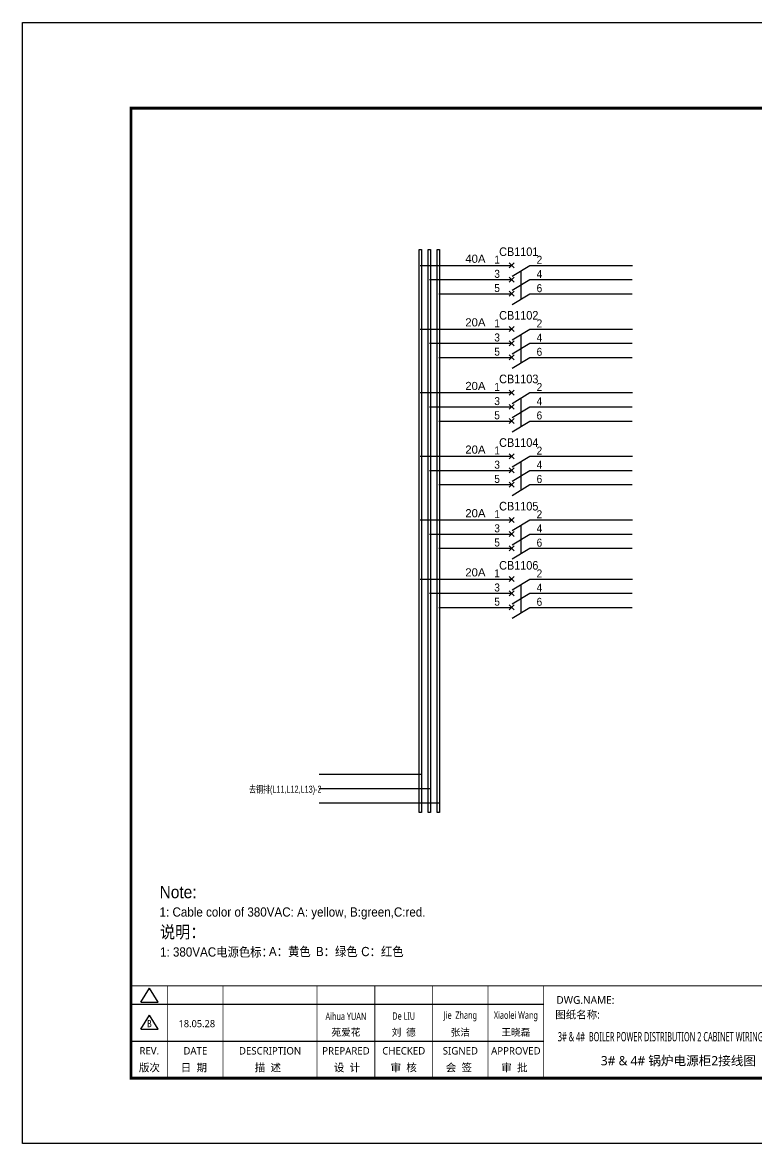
# Model space of a CAD drawing. Extents: x 81437 to 204847, y -54769 to -29444.
# Drawn here: x 101085 to 103469, y -46041 to -42398 of the extents above; entities that cross this region are included whole.
import ezdxf
from ezdxf.enums import TextEntityAlignment as Align
from ezdxf.lldxf.tags import DXFTag

# ---------------------------------------------------------------- set-up
doc = ezdxf.new("R2010")
doc.units = 0
doc.header["$LTSCALE"] = 100
doc.header["$MEASUREMENT"] = 0
for name, color, linetype in [('t', 1, 'Continuous'), ('标准图框及表格', 7, 'Continuous'), ('空气开关', 7, 'Continuous')]:
    doc.layers.add(name, color=color, linetype=linetype)
doc.styles.add('HZ', font='arial.ttf', dxfattribs={"width": 0.7})
doc.styles.get("Standard").update_dxf_attribs({"font": ''})
doc.styles.add('微软雅黑', font='')
doc.styles.get('Standard').set_extended_font_data('SimSun')
doc.styles.get('微软雅黑').set_extended_font_data('Microsoft YaHei')
tags = doc.linetypes.add('CENTER', pattern=[2, 1.25, -0.25, 0.25, -0.25]).pattern_tags.tags
tags[10:11] = [DXFTag(74, 4), DXFTag(75, 0), DXFTag(340, '0'), DXFTag(46, 1.0), DXFTag(50, 0.0), DXFTag(44, 0.0), DXFTag(45, 0.0)]
tags[8:9] = [DXFTag(74, 4), DXFTag(75, 0), DXFTag(340, '0'), DXFTag(46, 1.0), DXFTag(50, 0.0), DXFTag(44, 0.0), DXFTag(45, 0.0)]
tags[6:7] = [DXFTag(74, 4), DXFTag(75, 0), DXFTag(340, '0'), DXFTag(46, 1.0), DXFTag(50, 0.0), DXFTag(44, 0.0), DXFTag(45, 0.0)]
tags[4:5] = [DXFTag(74, 4), DXFTag(75, 0), DXFTag(340, '0'), DXFTag(46, 1.0), DXFTag(50, 0.0), DXFTag(44, 0.0), DXFTag(45, 0.0)]
pattern_1 = [(45, (-6.162819773475348, -58.86246267448996), (-0.736262898216564, 0.7362628982165641), [])]

# ---------------------------------------------------------------- blocks, each defined once
blk = doc.blocks.new('供电端子')
at = {"style": 'HZ', "width": 0.7}
blk.add_attdef('供电端子', (0, 0), '', height=17, dxfattribs=at)
blk = doc.blocks.new('图框')
at = {"layer": '标准图框及表格'}
h = blk.add_hatch(dxfattribs=at)
h.set_pattern_fill('ANSI31', color=5, scale=8.329863809039892, style=0)
h.set_pattern_definition(pattern_1)
edge = h.paths.add_edge_path()
edge.add_arc((2393.094436262916, -3057.016314091056), 55.18534773488954, 238.1092081981581, 291.6531626184834)
edge.add_line((2413.457117633552, -3108.307481089123), (2382.362679957259, -3129.105284474292))
edge.add_arc((2232.744557938924, -3137.191253253037), 135.3602868968974, 346.3915348661821, 374.2500326978034)
edge.add_line((2364.304773850054, -3169.039594784347), (2391.343418124445, -3146.7148906974))
edge.add_line((2385.17637942767, -3139.143911424919), (2389.981166822123, -3139.761302572286))
edge.add_spline(control_points=[(2391.307199095063, -3146.750097628447), (2392.196661605914, -3145.885543305817), (2393.808172678844, -3144.319160410171), (2393.706362376579, -3140.114756849009), (2391.263680388605, -3139.875266105763), (2389.959101290711, -3139.747359722689)], knot_values=[0, 0, 0, 0, 6.844331067525468, 12.40042740766005, 18.76924275352248, 18.76924275352248, 18.76924275352248, 18.76924275352248], weights=[1, 1, 1, 1, 1, 1], degree=3, periodic=0)
edge.add_spline(control_points=[(2382.352543285211, -3129.127895979397), (2381.626555155563, -3129.73152025812), (2380.315378592357, -3130.821700626719), (2379.381276507607, -3132.24510027398), (2378.964379386169, -3132.880374753903)], knot_values=[0, 0, 0, 0, 5.253673658024614, 9.488438564008057, 9.488438564008057, 9.488438564008057, 9.488438564008057], weights=[1, 1, 1, 1, 1], degree=3, periodic=0)
edge.add_spline(control_points=[(2380.109845815059, -3131.144179531064), (2379.558651433159, -3131.767985770505), (2378.469607692277, -3133.249177120419), (2378.75000888206, -3136.59141356358), (2381.696031569307, -3138.758015293683), (2384.022624161043, -3139.007997601494), (2385.15175362843, -3139.129317677358)], knot_values=[10.66597461496156, 10.66597461496156, 10.66597461496156, 10.66597461496156, 18.97770399508879, 28.89455822145742, 41.119553648298, 52.64692538081317, 52.64692538081317, 52.64692538081317, 52.64692538081317], weights=[1, 1, 1, 1, 1, 1, 1], degree=3, periodic=0)
h = blk.add_hatch(dxfattribs=at)
h.set_pattern_fill('ANSI31', color=3, scale=8.329863809039892, style=0)
h.set_pattern_definition(pattern_1)
edge = h.paths.add_edge_path()
edge.add_line((2396.306912351669, -3134.638821765021), (2401.543221691929, -3135.303048767099))
edge.add_spline(control_points=[(2394.881673431148, -3127.632408877759), (2393.992210920092, -3128.496963200258), (2392.380699847337, -3130.063346096064), (2392.482510149457, -3134.26774965708), (2394.925192137576, -3134.507240400384), (2396.229771235499, -3134.635146783385)], knot_values=[0, 0, 0, 0, 6.844331067526932, 12.40042740766158, 18.76924275352342, 18.76924275352342, 18.76924275352342, 18.76924275352342], weights=[1, 1, 1, 1, 1, 1], degree=3, periodic=0)
edge.add_line((2421.884098676157, -3105.342911721815), (2394.845454401773, -3127.667615808762))
edge.add_spline(control_points=[(2406.462349776273, -3142.781070641064), (2406.85282482484, -3142.285248106444), (2407.700959278394, -3140.915136680455), (2407.438863643569, -3137.791092942495), (2404.4928409567, -3135.624491212552), (2402.166248364556, -3135.374508904741), (2401.037118897577, -3135.253188828716)], knot_values=[12.65408913243743, 12.65408913243743, 12.65408913243743, 12.65408913243743, 18.97770399508879, 28.89455822145742, 41.119553648298, 52.64692538081317, 52.64692538081317, 52.64692538081317, 52.64692538081317], weights=[1, 1, 1, 1, 1, 1, 1], degree=3, periodic=0)
edge.add_line((2405.463463917236, -3143.838156073773), (2406.618423075823, -3142.594514654259))
edge.add_line((2403.858524028219, -3145.261600863971), (2405.463463917236, -3143.838156073904))
edge.add_line((2372.73175489228, -3166.075025417009), (2403.826192568573, -3145.277222031841))
edge.add_arc((2393.094436262916, -3217.366192415033), 55.18534773488965, 58.10920819815809, 111.6531626184834)
edge.add_arc((2553.444314586908, -3137.191253253037), 135.360286896897, 166.3915348661823, 194.2500326978024)
at = {"color": 7}
for p, q in [((2209.47921527367, -2910.443887418679), (2209.47921527367, -3210.443887418679)), ((3109.47921527367, -2910.443887418679), (3109.47921527367, -3210.443887418679)), ((-6.162819773475348, -2970.443887418679), (1333.995352829523, -2970.443887418679)), ((-6.162819773475348, -3090.443887418679), (1333.995352829523, -3090.443887418679)), ((2209.47921527367, -3060.443887418679), (3109.47921527367, -3060.443887418679)), ((3109.47921527367, -3060.443887418679), (4109.47921527367, -3060.443887418679)), ((3785.62275226965, -3060.443887418679), (3785.62275226965, -3210.443887418679)), ((4109.47921527367, -3135.443887418679), (3109.47921527367, -3135.443887418679))]:
    blk.add_line(p, q, dxfattribs=at)
at = {"color": 7, "const_width": 3}
blk.add_lwpolyline([(4109.47921527367, -2910.443887418679), (-6.162819773475348, -2910.443887418679)], dxfattribs=at)
at = {"layer": 't', "color": 7}
for p, q in [((25.78656344305637, -2963.855076038152), (53.73638948711596, -2917.984787991318)), ((81.68621553114644, -2963.855076038152), (53.73638948711596, -2917.984787991318)), ((25.78656344305637, -2963.855076038152), (81.68621553114644, -2963.855076038152)), ((25.78656344305637, -3051.839702165522), (53.73638948711596, -3005.969414118631)), ((81.68621553114644, -3051.839702165522), (53.73638948711596, -3005.969414118631)), ((25.78656344305637, -3051.839702165522), (81.68621553114644, -3051.839702165522))]:
    blk.add_line(p, q, dxfattribs=at)
at = {"layer": 't', "color": 7, "const_width": 9.61519705431492}
blk.add_lwpolyline([(4109.47921527367, -3210.443887418679), (4109.47921527367, -58.86246267448996), (-6.162819773475348, -58.86246267448996), (-6.162819773475348, -3210.443887418679)], close=True, dxfattribs=at)
at = {"layer": 't', "color": 7, "const_width": 2.40379926357873}
for points in [[(112.6024995874977, -2911.645787050457), (112.6024995874977, -3210.443887418679)], [(292.8874443558816, -2911.645787050457), (292.8874443558816, -3210.443887418679)], [(598.2254953145239, -2911.645787050457), (598.2254953145239, -3215.27550872017)], [(785.8254793036103, -2911.645787050457), (785.8254793036103, -3215.27550872017)], [(973.4254632926677, -2911.645787050457), (973.4254632926677, -3215.27550872017)], [(1153.71040806111, -2911.645787050457), (1153.71040806111, -3215.27550872017)], [(1333.995352829523, -2911.645787050457), (1333.995352829523, -3215.27550872017)]]:
    blk.add_lwpolyline(points, dxfattribs=at)
at = {"color": 7, "linetype": 'CENTER', "style": '微软雅黑'}
for s, height, p in [('项目名称：', 24, (3118.237888517288, -3036.94681899895)), ('图纸编号：', 24, (3119.058468482224, -3125.527001057468)), ('杭州和利时自动化有限公司', 27, (2536.38633266712, -3179.976961063531)), ('文档号：', 24, (3117.869572934458, -3197.591179766443))]:
    blk.add_text(s, height=height, dxfattribs=at).set_placement(p)
at = {"color": 7, "style": '微软雅黑', "flags": 8}
for tag, p, height in [('DWG.NAME:', (1375.473639447489, -2969.2419877869), 25), ('DWG.NO.:', (3122.023352488108, -3089.264933317976), 24), ('图纸编号', (3309.199899152482, -3111.267140832559), 24), ('FILENO.:', (3122.509725826509, -3164.966587124836), 24), ('文档号', (3311.563545755656, -3182.994948628203), 24)]:
    blk.add_attdef(tag, p, '', height=height, dxfattribs=at)
at = {"color": 7, "style": '微软雅黑', "width": 0.8, "flags": 8}
for tag, p, height in [('PROJECTNAME:', (3119.317365890063, -2971.670387076527), 24), ('PROJECT_NAME', (3324.743137664682, -2969.191656158461), 25)]:
    blk.add_attdef(tag, p, '', height=height, dxfattribs=at)
at = {"color": 7, "flags": 8}
blk.add_attdef('A', text='', height=23, dxfattribs=at).set_placement((53.73638948711596, -3033.744016823508), align=Align.MIDDLE)
at = {"color": 7, "style": '微软雅黑', "flags": 8}
for tag, height, p in [('设计时间', 23, (207.7030023673433, -3033.744016823508)), ('刘仁', 23, (692.0254873090671, -3061.050838701933)), ('王姝芬', 23, (879.6254712981536, -3061.050838701933)), ('侯方', 23, (1063.567935676903, -3061.050838701933)), ('李丹丹', 23, (1243.852880445316, -3061.050838701933)), ('PAGEXOFX', 24, (3947.55098377166, -3097.943887418679)), ('REV.', 24, (53.21983990701119, -3121.911417548025)), ('DATE', 24, (202.7449719716897, -3121.911417548025)), ('DESCRIPTION', 24, (445.5564698352027, -3121.911417548025)), ('PREPARED', 24, (692.0254873090671, -3121.911417548025)), ('CHECKED', 24, (879.625471298139, -3121.911417548025)), ('SIGNED', 24, (1063.567935676889, -3121.911417548025)), ('APPROVED', 24, (1243.852880445316, -3121.911417548025)), ('图纸名称', 30, (1771.737284051596, -3153.557526718527)), ('第几页共几页', 24, (3947.55098377166, -3172.943887418679))]:
    blk.add_attdef(tag, text='', height=height, dxfattribs=at).set_placement(p, align=Align.MIDDLE)
for tag, height, width, p in [('RENLIU', 24, 0.7, (692.0254873090671, -3009.243060483925)), ('SHUFENWANG', 24, 0.7, (879.6254712981536, -3009.243060483925)), ('FANGHOU', 24, 0.7, (1063.567935676903, -3009.243060483925)), ('DANDANLI', 24, 0.7, (1243.852880445316, -3009.243060483925)), ('#10STATIONONTROLCABINETCOVER', 30, 0.6, (1771.737284051596, -3076.044837234568)), ('HANGZHOUHOLLYSYSAUTOMATIONCO.,LTD.', 24, 0.7, (2763.919484516009, -3104.577265918681))]:
    blk.add_attdef(tag, text='', height=height, dxfattribs=dict(at, width=width)).set_placement(p, align=Align.MIDDLE)
for tag, p in [('图纸名称:', (1371.649552043295, -3024.785799731683)), ('项目名称', (3272.897224152879, -3045.626842364768))]:
    blk.add_attdef(tag, text='', height=25, dxfattribs=at).set_placement(p, align=Align.BOTTOM_LEFT)
at = {"layer": 't', "color": 7, "style": '微软雅黑'}
for s, p in [('版次', (53.73638948711596, -3176.462903945333)), ('日  期', (198.0371495971121, -3176.462903945333)), ('描  述', (438.3267756979694, -3176.462903945333)), ('设  计', (695.3342144116759, -3176.462903945333)), ('审  核', (879.4319590690502, -3176.462903945333)), ('会  签', (1058.860113302311, -3176.462903945333)), ('审  批', (1239.145058070724, -3176.462903945333))]:
    blk.add_text(s, height=25, dxfattribs=at).set_placement(p, align=Align.MIDDLE_CENTER)
at = {"layer": '标准图框及表格', "color": 5, "style": 'HZ'}
for s, p in [('pgqh', (2367.722055843864, -3118.539690870716)), ('hollilas', (2367.889081852576, -3144.830947292762))]:
    blk.add_text(s, height=5.205656721233694, dxfattribs=at).set_placement(p)
at = {"layer": '标准图框及表格', "color": 3, "style": 'HZ'}
for s, height, p in [('auto', 8.676094535389492, (2394.744307490306, -3133.062499086471)), ('hollysys', 4.338047267694746, (2396.375285240625, -3158.593924068552))]:
    blk.add_text(s, height=height, dxfattribs=at).set_placement(p)

msp = doc.modelspace()

# ---------------------------------------------------------------- linework, layer by layer
at = {"color": 2}
for p, q in [((102377.3797309309, -43187.76342369073), (102674.0443445601, -43187.76342369073)), ((102732.5980758713, -43187.76342369073), (103066.2935380175, -43187.76342369073)), ((102377.3797309309, -43394.44755225478), (102674.0443445601, -43394.44755225478)), ((102732.5980758713, -43394.44755225478), (103066.2935380175, -43394.44755225478)), ((102377.3797309309, -43601.13168081883), (102674.0443445601, -43601.13168081883)), ((102732.5980758713, -43601.13168081883), (103066.2935380175, -43601.13168081883)), ((102377.3797309309, -43807.81580938289), (102674.0443445601, -43807.81580938289)), ((102732.5980758713, -43807.81580938289), (103066.2935380175, -43807.81580938289)), ((102377.3797309309, -44014.49993794694), (102674.0443445601, -44014.49993794694)), ((102732.5980758713, -44014.49993794694), (103066.2935380175, -44014.49993794694)), ((102377.364221795, -44206.71866868505), (102674.0288354242, -44206.71866868505)), ((102732.5825667354, -44206.71866868505), (103066.2780288816, -44206.71866868505)), ((102048.5920275704, -44841.23645220316), (102382.2874897166, -44841.23645220316))]:
    msp.add_line(p, q, dxfattribs=at)
at = {"color": 6}
for p, q in [((102682.1362234074, -43195.85530253806), (102665.9524657128, -43179.67154484339)), ((102665.9524657128, -43195.85530253806), (102682.1362234074, -43179.67154484339)), ((102676.1264009351, -43222.55140986836), (102732.5980758713, -43187.76342369073)), ((102665.9524657128, -43241.96693796956), (102682.1362234074, -43225.78318027489)), ((102682.1362234074, -43241.96693796956), (102665.9524657128, -43225.78318027489)), ((102676.1264009351, -43268.66304529986), (102732.5980758713, -43233.87505912223)), ((102665.9524657128, -43288.07857340106), (102682.1362234074, -43271.89481570639)), ((102682.1362234074, -43288.07857340106), (102665.9524657128, -43271.89481570639)), ((102676.1264009351, -43314.77468073136), (102732.5980758713, -43279.98669455373)), ((102682.1362234074, -43402.53943110212), (102665.9524657128, -43386.35567340744)), ((102665.9524657128, -43402.53943110212), (102682.1362234074, -43386.35567340744)), ((102676.1264009351, -43429.23553843241), (102732.5980758713, -43394.44755225478)), ((102665.9524657128, -43448.65106653362), (102682.1362234074, -43432.46730883895)), ((102682.1362234074, -43448.65106653362), (102665.9524657128, -43432.46730883895)), ((102676.1264009351, -43475.34717386391), (102732.5980758713, -43440.55918768628)), ((102665.9524657128, -43494.76270196512), (102682.1362234074, -43478.57894427045)), ((102682.1362234074, -43494.76270196512), (102665.9524657128, -43478.57894427045)), ((102676.1264009351, -43521.45880929541), (102732.5980758713, -43486.67082311778)), ((102682.1362234074, -43609.22355966617), (102665.9524657128, -43593.0398019715)), ((102665.9524657128, -43609.22355966617), (102682.1362234074, -43593.0398019715)), ((102676.1264009351, -43635.91966699647), (102732.5980758713, -43601.13168081883)), ((102665.9524657128, -43655.33519509767), (102682.1362234074, -43639.151437403)), ((102682.1362234074, -43655.33519509767), (102665.9524657128, -43639.151437403)), ((102676.1264009351, -43682.03130242797), (102732.5980758713, -43647.24331625034)), ((102665.9524657128, -43701.44683052917), (102682.1362234074, -43685.2630728345)), ((102682.1362234074, -43701.44683052917), (102665.9524657128, -43685.2630728345)), ((102676.1264009351, -43728.14293785947), (102732.5980758713, -43693.35495168184)), ((102682.1362234074, -43815.90768823023), (102665.9524657128, -43799.72393053555)), ((102665.9524657128, -43815.90768823023), (102682.1362234074, -43799.72393053555)), ((102676.1264009351, -43842.60379556052), (102732.5980758713, -43807.81580938289)), ((102665.9524657128, -43862.01932366173), (102682.1362234074, -43845.83556596706)), ((102682.1362234074, -43862.01932366173), (102665.9524657128, -43845.83556596706)), ((102676.1264009351, -43888.71543099202), (102732.5980758713, -43853.92744481439)), ((102665.9524657128, -43908.13095909323), (102682.1362234074, -43891.94720139856)), ((102682.1362234074, -43908.13095909323), (102665.9524657128, -43891.94720139856)), ((102676.1264009351, -43934.82706642352), (102732.5980758713, -43900.03908024589)), ((102682.1362234074, -44022.59181679428), (102665.9524657128, -44006.40805909961)), ((102665.9524657128, -44022.59181679428), (102682.1362234074, -44006.40805909961)), ((102676.1264009351, -44049.28792412458), (102732.5980758713, -44014.49993794694)), ((102665.9524657128, -44068.70345222578), (102682.1362234074, -44052.51969453111)), ((102682.1362234074, -44068.70345222578), (102665.9524657128, -44052.51969453111)), ((102676.1264009351, -44095.39955955608), (102732.5980758713, -44060.61157337845)), ((102665.9524657128, -44114.81508765728), (102682.1362234074, -44098.63132996261)), ((102682.1362234074, -44114.81508765728), (102665.9524657128, -44098.63132996261)), ((102676.1264009351, -44141.51119498758), (102732.5980758713, -44106.72320880995)), ((102682.1207142716, -44214.81054753239), (102665.9369565769, -44198.62678983772)), ((102665.9369565769, -44214.81054753239), (102682.1207142716, -44198.62678983772)), ((102676.1108917993, -44241.50665486269), (102732.5825667354, -44206.71866868505)), ((102665.9369565769, -44260.92218296389), (102682.1207142716, -44244.73842526922)), ((102682.1207142716, -44260.92218296389), (102665.9369565769, -44244.73842526922)), ((102676.1108917993, -44287.61829029419), (102732.5825667354, -44252.83030411656)), ((102665.9369565769, -44307.03381839539), (102682.1207142716, -44290.85006070072)), ((102682.1207142716, -44307.03381839539), (102665.9369565769, -44290.85006070072)), ((102676.1108917993, -44333.72992572569), (102732.5825667354, -44298.94193954806))]:
    msp.add_line(p, q, dxfattribs=at)
at = {"color": 3}
for p, q in [((102407.0797309309, -43233.87505912223), (102674.0443445601, -43233.87505912223)), ((102732.5980758713, -43233.87505912223), (103065.7038883523, -43233.87505912223)), ((102407.0797309309, -43440.55918768628), (102674.0443445601, -43440.55918768628)), ((102732.5980758713, -43440.55918768628), (103065.7038883523, -43440.55918768628)), ((102407.0797309309, -43647.24331625034), (102674.0443445601, -43647.24331625034)), ((102732.5980758713, -43647.24331625034), (103065.7038883523, -43647.24331625034)), ((102407.0797309309, -43853.92744481439), (102674.0443445601, -43853.92744481439)), ((102732.5980758713, -43853.92744481439), (103065.7038883523, -43853.92744481439)), ((102407.0797309309, -44060.61157337845), (102674.0443445601, -44060.61157337845)), ((102732.5980758713, -44060.61157337845), (103065.7038883523, -44060.61157337845)), ((102407.064221795, -44252.83030411656), (102674.0288354242, -44252.83030411656)), ((102732.5825667354, -44252.83030411656), (103065.6883792165, -44252.83030411656)), ((102048.5920275704, -44887.34808763467), (102411.1636512285, -44887.34808763467))]:
    msp.add_line(p, q, dxfattribs=at)
at = {"color": 1}
for p, q in [((102437.0606100426, -43279.98669455373), (102674.0443445601, -43279.98669455373)), ((102732.5980758713, -43279.98669455373), (103065.7038883523, -43279.98669455373)), ((102437.0606100426, -43486.67082311778), (102674.0443445601, -43486.67082311778)), ((102732.5980758713, -43486.67082311778), (103065.7038883523, -43486.67082311778)), ((102437.0606100426, -43693.35495168184), (102674.0443445601, -43693.35495168184)), ((102732.5980758713, -43693.35495168184), (103065.7038883523, -43693.35495168184)), ((102437.0606100426, -43900.03908024589), (102674.0443445601, -43900.03908024589)), ((102732.5980758713, -43900.03908024589), (103065.7038883523, -43900.03908024589)), ((102437.0606100426, -44106.72320880995), (102674.0443445601, -44106.72320880995)), ((102732.5980758713, -44106.72320880995), (103065.7038883523, -44106.72320880995)), ((102437.0451009067, -44298.94193954806), (102674.0288354242, -44298.94193954806)), ((102732.5825667354, -44298.94193954806), (103065.6883792165, -44298.94193954806)), ((102048.5920275704, -44933.45972306617), (102439.6670172545, -44933.45972306617))]:
    msp.add_line(p, q, dxfattribs=at)
for points in [[(101085.055714344, -42398.3335562112), (105853.7939549253, -42398.3335562112), (105853.7939549253, -46040.89171581331), (101085.055714344, -46040.89171581331)], [(102439.6670172545, -43136.06342369074), (102439.6670172545, -44964.89140112481), (102431.8297309308, -44964.89140112481), (102431.8297309308, -43136.06342369074)]]:
    msp.add_lwpolyline(points, close=True, dxfattribs=at)
at = {"color": 2}
msp.add_lwpolyline([(102381.3670172546, -43136.06342369074), (102381.3670172546, -44964.89140112481), (102373.5297309309, -44964.89140112481), (102373.5297309309, -43136.06342369074)], close=True, dxfattribs=at)
at = {"color": 3}
msp.add_lwpolyline([(102410.5170172545, -43136.06342369074), (102410.5170172545, -44964.89140112481), (102402.6797309309, -44964.89140112481), (102402.6797309309, -43136.06342369074)], close=True, dxfattribs=at)
at = {"layer": '空气开关', "color": 6}
for p, q in [((102704.3622384032, -43251.26905221103), (102704.3622384032, -43205.15741677956)), ((102704.3622384032, -43297.38068764253), (102704.3622384032, -43251.26905221106)), ((102704.3622384032, -43457.95318077508), (102704.3622384032, -43411.84154534361)), ((102704.3622384032, -43504.06481620658), (102704.3622384032, -43457.95318077511)), ((102704.3622384032, -43664.63730933914), (102704.3622384032, -43618.52567390766)), ((102704.3622384032, -43710.74894477064), (102704.3622384032, -43664.63730933917)), ((102704.3622384032, -43871.32143790319), (102704.3622384032, -43825.20980247172)), ((102704.3622384032, -43917.43307333469), (102704.3622384032, -43871.32143790322)), ((102704.3622384032, -44078.00556646725), (102704.3622384032, -44031.89393103577)), ((102704.3622384032, -44124.11720189875), (102704.3622384032, -44078.00556646728)), ((102704.3467292673, -44270.22429720536), (102704.3467292673, -44224.11266177388)), ((102704.3467292673, -44316.33593263686), (102704.3467292673, -44270.22429720539))]:
    msp.add_line(p, q, dxfattribs=at)

# ---------------------------------------------------------------- block references
at = {"color": 1}
ref = msp.add_blockref('图框', (101443.8055718835, -42617.58369194617), dxfattribs=at)
ref.add_attrib('PROJECTNAME:', 'PROJECT NAME:', (104563.1229377735, -45589.2540790227), dxfattribs={"color": 7, "height": 24, "style": '微软雅黑', "width": 0.8000000000000002})
ref.add_attrib('FILENO.:', 'FILE No.:', (104566.31529771, -45782.55027907101), dxfattribs={"color": 7, "height": 24, "style": '微软雅黑'})
ref.add_attrib('DWG.NO.:', 'DWG.NO.:', (104565.8289243716, -45706.84862526415), dxfattribs={"color": 7, "height": 24, "style": '微软雅黑'})
ref.add_attrib('PAGEXOFX', 'PAGE 2 OF 5', dxfattribs={"color": 7, "height": 24, "style": '微软雅黑', "flags": 8}).set_placement((105391.3565556551, -45715.52757936485), align=Align.MIDDLE)
ref.add_attrib('PROJECT_NAME', 'Ethiopia Welkait Sugar Cane Factory Project 3# & 4# unit', (104768.5487095482, -45586.77534810463), dxfattribs={"color": 7, "height": 25, "style": '微软雅黑', "width": 0.8})
ref.add_attrib('项目名称', '埃塞俄比亚瓦尔凯特糖厂机组电站DCS 3# & 4# 机组', dxfattribs={"color": 7, "height": 25, "style": '微软雅黑'}).set_placement((104716.7027960364, -45663.21053431094), align=Align.BOTTOM_LEFT)
ref.add_attrib('HANGZHOUHOLLYSYSAUTOMATIONCO.,LTD.', 'HANGZHOU HOLLYSYS AUTOMATION CO.,LTD.', dxfattribs={"color": 7, "height": 24, "style": '微软雅黑', "width": 0.6999999999999998}).set_placement((104207.7250563995, -45722.16095786486), align=Align.MIDDLE)
ref.add_attrib('图纸名称:', '图纸名称:', dxfattribs={"color": 7, "height": 25, "style": '微软雅黑', "flags": 8}).set_placement((102815.4551239268, -45642.36949167785), align=Align.BOTTOM_LEFT)
ref.add_attrib('#10STATIONONTROLCABINETCOVER', '3# & 4#  BOILER POWER DISTRIBUTION 2 CABINET WIRING DIAGRAM', dxfattribs={"color": 7, "height": 30, "style": '微软雅黑', "width": 0.6, "flags": 8}).set_placement((103215.5428559351, -45693.62852918074), align=Align.MIDDLE)
ref.add_attrib('DWG.NAME:', 'DWG.NAME:', (102819.279211331, -45586.82567973308), dxfattribs={"color": 7, "height": 25, "style": '微软雅黑', "flags": 8})
ref.add_attrib('DANDANLI', 'Xiaolei Wang', dxfattribs={"color": 7, "height": 24, "style": '微软雅黑', "width": 0.6999999999999998, "flags": 8}).set_placement((102687.6584523288, -45626.8267524301), align=Align.MIDDLE)
ref.add_attrib('FANGHOU', 'Jie  Zhang', dxfattribs={"color": 7, "height": 24, "style": '微软雅黑', "width": 0.6999999999999998, "flags": 8}).set_placement((102507.3735075604, -45626.8267524301), align=Align.MIDDLE)
ref.add_attrib('SHUFENWANG', 'De LIU', dxfattribs={"color": 7, "height": 24, "style": '微软雅黑', "width": 0.6999999999999998, "flags": 8}).set_placement((102323.4310431816, -45626.8267524301), align=Align.MIDDLE)
ref.add_attrib('RENLIU', 'Aihua YUAN', dxfattribs={"color": 7, "height": 24, "style": '微软雅黑', "width": 0.6999999999999998, "flags": 8}).set_placement((102135.8310591925, -45626.8267524301), align=Align.MIDDLE)
ref.add_attrib('APPROVED', 'APPROVED', dxfattribs={"color": 7, "height": 24, "style": '微软雅黑'}).set_placement((102687.6584523288, -45739.4951094942), align=Align.MIDDLE)
ref.add_attrib('SIGNED', 'SIGNED', dxfattribs={"color": 7, "height": 24, "style": '微软雅黑'}).set_placement((102507.3735075604, -45739.4951094942), align=Align.MIDDLE)
ref.add_attrib('CHECKED', 'CHECKED', dxfattribs={"color": 7, "height": 24, "style": '微软雅黑'}).set_placement((102323.4310431816, -45739.4951094942), align=Align.MIDDLE)
ref.add_attrib('PREPARED', 'PREPARED', dxfattribs={"color": 7, "height": 24, "style": '微软雅黑'}).set_placement((102135.8310591925, -45739.4951094942), align=Align.MIDDLE)
ref.add_attrib('DESCRIPTION', 'DESCRIPTION', dxfattribs={"color": 7, "height": 24, "style": '微软雅黑'}).set_placement((101889.3620417187, -45739.4951094942), align=Align.MIDDLE)
ref.add_attrib('DATE', 'DATE', dxfattribs={"color": 7, "height": 24, "style": '微软雅黑', "flags": 8}).set_placement((101646.5505438552, -45739.4951094942), align=Align.MIDDLE)
ref.add_attrib('REV.', 'REV.', dxfattribs={"color": 7, "height": 24, "style": '微软雅黑', "flags": 8}).set_placement((101497.0254117905, -45739.4951094942), align=Align.MIDDLE)
ref.add_attrib('A', 'B', dxfattribs={"color": 7, "height": 23, "flags": 8}).set_placement((101497.5419613706, -45651.32770876968), align=Align.MIDDLE)
ref.add_attrib('设计时间', '18.05.28', dxfattribs={"color": 7, "height": 23, "style": '微软雅黑', "flags": 8}).set_placement((101651.5085742508, -45651.32770876968), align=Align.MIDDLE)
ref.add_attrib('李丹丹', '王晓磊', dxfattribs={"color": 7, "height": 23, "style": '微软雅黑', "flags": 8}).set_placement((102687.6584523288, -45678.63453064811), align=Align.MIDDLE)
ref.add_attrib('侯方', '张洁', dxfattribs={"color": 7, "height": 23, "style": '微软雅黑', "flags": 8}).set_placement((102507.3735075604, -45678.63453064811), align=Align.MIDDLE)
ref.add_attrib('王姝芬', '刘  德', dxfattribs={"color": 7, "height": 23, "style": '微软雅黑', "flags": 8}).set_placement((102323.4310431816, -45678.63453064811), align=Align.MIDDLE)
ref.add_attrib('刘仁', '苑爱花', dxfattribs={"color": 7, "height": 23, "style": '微软雅黑', "flags": 8}).set_placement((102135.8310591925, -45678.63453064811), align=Align.MIDDLE)
ref.add_attrib('图纸名称', '3# & 4# 锅炉电源柜2接线图', dxfattribs={"color": 7, "height": 30, "style": '微软雅黑', "flags": 8}).set_placement((103215.5428559351, -45771.1412186647), align=Align.MIDDLE)
ref.add_attrib('文档号', 'B18-P11-002069', (104755.3691176391, -45800.57864057438), dxfattribs={"color": 7, "height": 24, "style": '微软雅黑', "flags": 8})
ref.add_attrib('图纸编号', 'BHE-17020007/01 -C0-008-04', (104753.005471036, -45728.85083277873), dxfattribs={"color": 7, "height": 24, "style": '微软雅黑', "flags": 8})
ref.add_attrib('第几页共几页', '第2页 共5页', dxfattribs={"color": 7, "height": 24, "style": '微软雅黑', "flags": 8}).set_placement((105391.3565556551, -45790.52757936485), align=Align.MIDDLE)
ref = msp.add_blockref('供电端子', (102556.2322897831, -43179.29526711989), dxfattribs=dict(xscale=0.9349999999976717, yscale=0.9349999999976717))
ref.add_attrib('供电端子', '40A', dxfattribs={"height": 26.4, "style": 'HZ'}).set_placement((102556.2322897831, -43179.29526711989), align=Align.CENTER)
ref = msp.add_blockref('供电端子', (102697.0322897831, -43157.29526711989), dxfattribs=dict(xscale=0.9349999999976717, yscale=0.9349999999976717))
ref.add_attrib('供电端子', 'CB1101', dxfattribs={"height": 28.05, "style": 'HZ', "width": 0.9}).set_placement((102697.0322897831, -43157.29526711989), align=Align.CENTER)
ref = msp.add_blockref('供电端子', (102697.0322897831, -43363.97939568395), dxfattribs=dict(xscale=0.9349999999976717, yscale=0.9349999999976717))
ref.add_attrib('供电端子', 'CB1102', dxfattribs={"height": 28.05, "style": 'HZ', "width": 0.9}).set_placement((102697.0322897831, -43363.97939568395), align=Align.CENTER)
ref = msp.add_blockref('供电端子', (102556.2322897831, -43385.97939568395), dxfattribs=dict(xscale=0.9349999999976717, yscale=0.9349999999976717))
ref.add_attrib('供电端子', '20A', dxfattribs={"height": 26.4, "style": 'HZ'}).set_placement((102556.2322897831, -43385.97939568395), align=Align.CENTER)
ref = msp.add_blockref('供电端子', (102697.0322897831, -43570.663524248), dxfattribs=dict(xscale=0.9349999999976717, yscale=0.9349999999976717))
ref.add_attrib('供电端子', 'CB1103', dxfattribs={"height": 28.05, "style": 'HZ', "width": 0.9}).set_placement((102697.0322897831, -43570.663524248), align=Align.CENTER)
ref = msp.add_blockref('供电端子', (102556.2322897831, -43592.663524248), dxfattribs=dict(xscale=0.9349999999976717, yscale=0.9349999999976717))
ref.add_attrib('供电端子', '20A', dxfattribs={"height": 26.4, "style": 'HZ'}).set_placement((102556.2322897831, -43592.663524248), align=Align.CENTER)
ref = msp.add_blockref('供电端子', (102556.2322897831, -43799.34765281206), dxfattribs=dict(xscale=0.9349999999976717, yscale=0.9349999999976717))
ref.add_attrib('供电端子', '20A', dxfattribs={"height": 26.4, "style": 'HZ'}).set_placement((102556.2322897831, -43799.34765281206), align=Align.CENTER)
ref = msp.add_blockref('供电端子', (102697.0322897831, -43777.34765281206), dxfattribs=dict(xscale=0.9349999999976717, yscale=0.9349999999976717))
ref.add_attrib('供电端子', 'CB1104', dxfattribs={"height": 28.05, "style": 'HZ', "width": 0.9}).set_placement((102697.0322897831, -43777.34765281206), align=Align.CENTER)
ref = msp.add_blockref('供电端子', (102697.0322897831, -43984.03178137611), dxfattribs=dict(xscale=0.9349999999976717, yscale=0.9349999999976717))
ref.add_attrib('供电端子', 'CB1105', dxfattribs={"height": 28.05, "style": 'HZ', "width": 0.9}).set_placement((102697.0322897831, -43984.03178137611), align=Align.CENTER)
ref = msp.add_blockref('供电端子', (102556.2322897831, -44006.03178137611), dxfattribs=dict(xscale=0.9349999999976717, yscale=0.9349999999976717))
ref.add_attrib('供电端子', '20A', dxfattribs={"height": 26.4, "style": 'HZ'}).set_placement((102556.2322897831, -44006.03178137611), align=Align.CENTER)
ref = msp.add_blockref('供电端子', (102697.0167806472, -44176.25051211422), dxfattribs=dict(xscale=0.9349999999976717, yscale=0.9349999999976717))
ref.add_attrib('供电端子', 'CB1106', dxfattribs={"height": 28.05, "style": 'HZ', "width": 0.9}).set_placement((102697.0167806472, -44176.25051211422), align=Align.CENTER)
ref = msp.add_blockref('供电端子', (102556.2167806472, -44198.25051211422), dxfattribs=dict(xscale=0.9349999999976717, yscale=0.9349999999976717))
ref.add_attrib('供电端子', '20A', dxfattribs={"height": 26.4, "style": 'HZ'}).set_placement((102556.2167806472, -44198.25051211422), align=Align.CENTER)

# ---------------------------------------------------------------- texts
at = {"style": 'HZ', "width": 0.7}
msp.add_text('去铜排(L11,L12,L13)-2', height=23.1, dxfattribs=at).set_placement((101821.2542840568, -44901.27455010625))
at = {"color": 3, "style": 'HZ', "width": 0.9}
for s, height, p in [('Note:', 40, (101530.4951172915, -45243.76370645536)), ('1: Cable color of 380VAC: A: yellow, B:green,C:red.', 30, (101530.4951172915, -45303.50914274278)), ('说明：', 40, (101531.9125658733, -45373.64787063139)), ('说明：', 40, (101531.9125658733, -45373.64787063139)), ('1: 380VAC电源色标：', 30, (101531.9125658733, -45433.39330691882)), ('A：黄色', 30, (101885.5688987272, -45431.96168456005)), ('B：绿色', 30, (102038.186367615, -45431.96184711094)), ('C：红色', 30, (102185.3245563447, -45431.96184711094))]:
    msp.add_text(s, height=height, dxfattribs=at).set_placement(p)
at = {"layer": '空气开关', "style": 'HZ', "width": 0.9}
for s, p in [('1', (102617.6345763821, -43182.06846136851)), ('2', (102755.0470759645, -43182.52662580144)), ('3', (102617.6345763821, -43228.18009680001)), ('4', (102755.0470759645, -43228.63826123294)), ('5', (102617.6345763821, -43274.29173223151)), ('6', (102755.0470759645, -43274.74989666444)), ('1', (102617.6345763821, -43388.75258993256)), ('2', (102755.0470759645, -43389.21075436549)), ('3', (102617.6345763821, -43434.86422536406)), ('4', (102755.0470759645, -43435.32238979699)), ('5', (102617.6345763821, -43480.97586079557)), ('6', (102755.0470759645, -43481.4340252285)), ('1', (102617.6345763821, -43595.43671849662)), ('2', (102755.0470759645, -43595.89488292955)), ('3', (102617.6345763821, -43641.54835392812)), ('4', (102755.0470759645, -43642.00651836105)), ('5', (102617.6345763821, -43687.65998935962)), ('6', (102755.0470759645, -43688.11815379255)), ('1', (102617.6345763821, -43802.12084706067)), ('2', (102755.0470759645, -43802.5790114936)), ('3', (102617.6345763821, -43848.23248249217)), ('4', (102755.0470759645, -43848.6906469251)), ('5', (102617.6345763821, -43894.34411792368)), ('6', (102755.0470759645, -43894.80228235661)), ('1', (102617.6345763821, -44008.80497562473)), ('2', (102755.0470759645, -44009.26314005766)), ('3', (102617.6345763821, -44054.91661105623)), ('4', (102755.0470759645, -44055.37477548916)), ('5', (102617.6345763821, -44101.02824648773)), ('6', (102755.0470759645, -44101.48641092066)), ('1', (102617.6190672462, -44201.02370636284)), ('2', (102755.0315668286, -44201.48187079577)), ('3', (102617.6190672462, -44247.13534179434)), ('4', (102755.0315668286, -44247.59350622727)), ('5', (102617.6190672462, -44293.24697722584)), ('6', (102755.0315668286, -44293.70514165877))]:
    msp.add_text(s, height=26.00961058081033, dxfattribs=at).set_placement(p)

doc.saveas('drawing.dxf')
